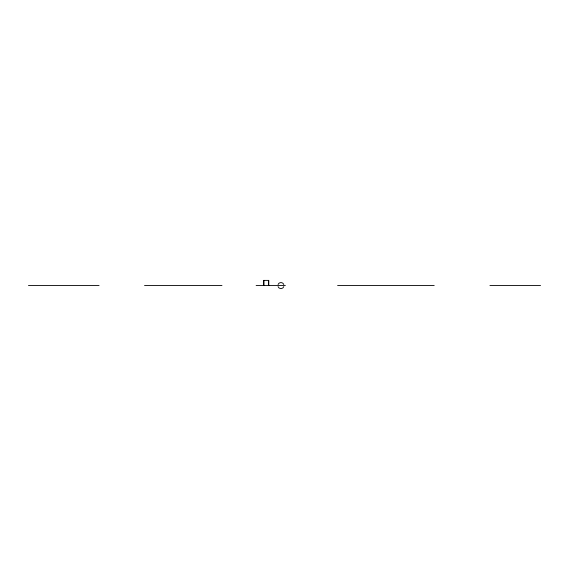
<?xml version="1.0" encoding="UTF-8"?>
<svg xmlns="http://www.w3.org/2000/svg" width="569" height="569" viewBox="0 0 569 569"><rect width="100%" height="100%" fill="white"/><g stroke="black" fill="none" stroke-linecap="round" stroke-linejoin="round"><path stroke-width="0.85" d="M278.07 284.55C278.853 281.918 283.006 281.918 283.789 284.55M283.789 286.598C283.006 289.23 278.853 289.23 278.07 286.598M28.45 285.574L99.077 285.574M144.526 285.574L221.981 285.574M256.135 285.574L285.368 285.574M337.602 285.574L434.211 285.574M489.93 285.574L540.55 285.574M268.781 285.574L268.781 280.389L263.667 280.389L263.667 285.574M268.554 280.389L268.554 285.574M263.902 280.389L263.902 285.574"/></g></svg>
